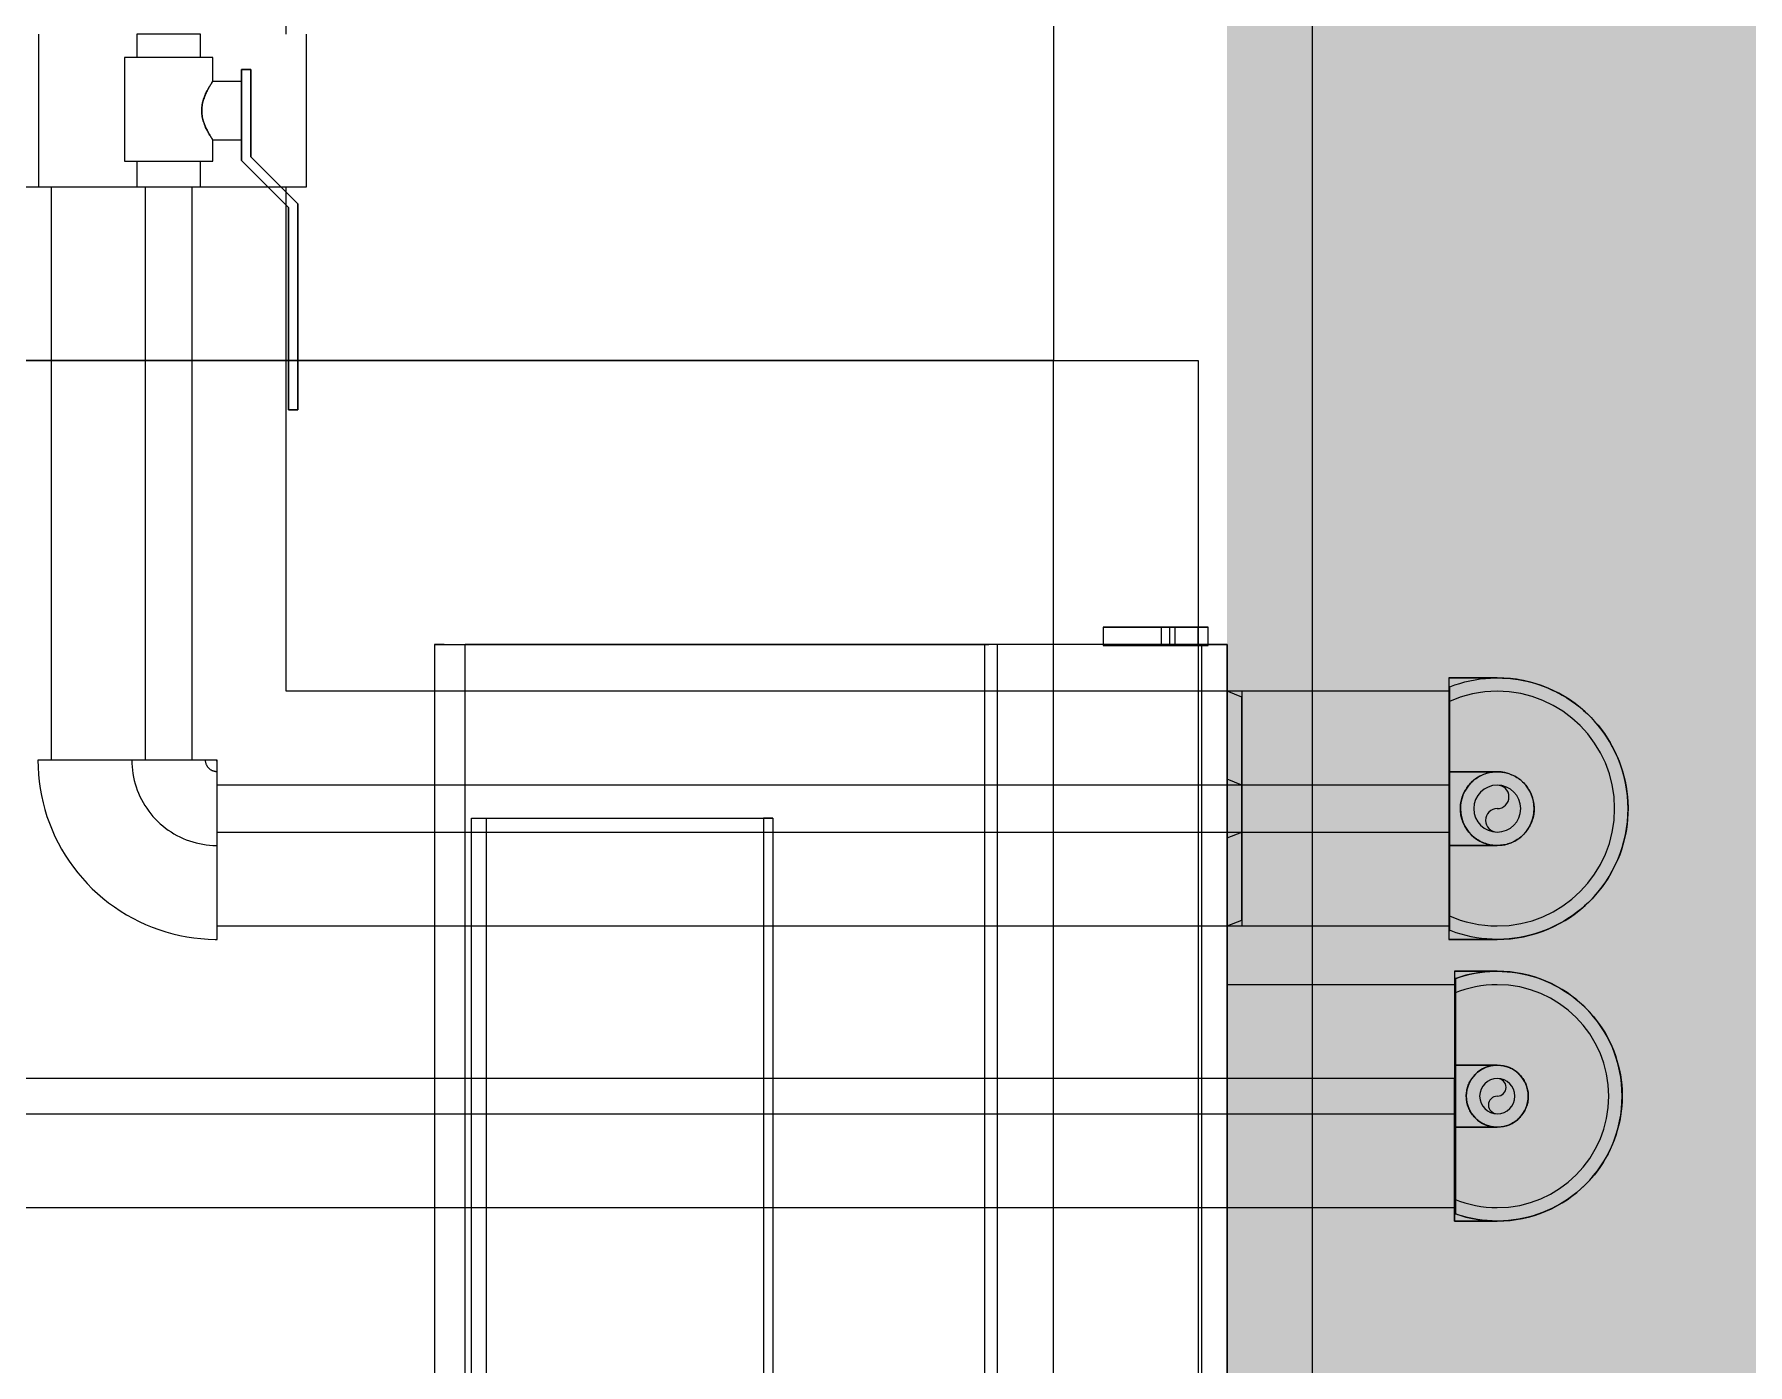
# Model space of a CAD drawing. Header units: metres. Extents: x 29 to 86.9, y -23.2 to 39.7.
# Drawn here: x 80.6347 to 81.0981, y -15.9867 to -15.6268 of the extents above; entities that cross this region are included whole.
import ezdxf

# ---------------------------------------------------------------- set-up
doc = ezdxf.new("R2010")
doc.units = ezdxf.units.M
doc.header["$LTSCALE"] = 100
doc.layers.get('0').update_dxf_attribs({"color": 254})
for name, color, linetype, lineweight in [('Arqui', 8, 'Continuous', 0), ('M-EQPM', 14, 'Continuous', 18), ('P-PIPE', 7, 'Continuous', 18)]:
    doc.layers.add(name, color=color, linetype=linetype, lineweight=lineweight)

# ---------------------------------------------------------------- blocks, each defined once
blk = doc.blocks.new('A$C9582355f')
at = {"layer": 'Arqui', "ltscale": 0.03}
h = blk.add_hatch(color=256, dxfattribs=at)
h.dxf.hatch_style = 1
h.paths.add_polyline_path([(43.8038, 11.48999), (42.87149, 11.48996), (42.87149, 11.33996), (43.8038, 11.33998)])
h.paths.add_polyline_path([(44.8666, 14.18967), (44.86654, 10.75195), (45.01659, 10.75196), (45.01665, 14.18967)])
h.paths.add_polyline_path([(44.8038, 11.48999), (44.86655, 11.48998), (44.86655, 11.33997), (44.8038, 11.33998)])
h.paths.add_polyline_path([(41.37149, 11.48999), (36.81988, 11.48996), (36.81988, 11.33996), (41.37149, 11.33998)])
h.paths.add_polyline_path([(39.6706, 11.30429), (39.67061, 11.33997), (39.52057, 11.33997), (39.52055, 11.30429)])
h.paths.add_polyline_path([(39.67066, 8.9769), (39.52064, 8.9769), (39.52057, 10.30192), (39.67059, 10.30192)])
h.paths.add_polyline_path([(39.52054, 9.98926), (39.52054, 10.13928), (38.88686, 10.13983), (38.88686, 9.98981)])
h.paths.add_polyline_path([(37.4329, 9.98948), (37.4329, 10.13951), (38.08686, 10.13983), (38.08686, 9.98981)])
h.paths.add_polyline_path([(36.06903, 9.98974), (36.06903, 10.13977), (36.6329, 10.1401), (36.6329, 9.99007)])
h.paths.add_polyline_path([(36.3723, 8.9771), (36.22227, 8.9771), (36.22219, 9.98983), (36.37222, 9.98983)])
h.paths.add_polyline_path([(38.02148, 8.977), (37.87145, 8.977), (37.87138, 9.98966), (38.0214, 9.98966)])
h.paths.add_polyline_path([(32.428, 8.97689), (39.67066, 8.9769), (39.67066, 8.8269), (32.428, 8.82688)])
h.paths.add_polyline_path([(32.57757, 9.98947), (32.57757, 10.13949), (34.76907, 10.1401), (34.76907, 9.99007)])
h.paths.add_polyline_path([(32.42818, 8.97689), (32.42642, 11.49007), (32.57652, 11.4893), (32.57652, 11.33928), (32.57735, 11.33944), (32.57823, 8.97689)])
h.paths.add_polyline_path([(33.32942, 8.9771), (33.17939, 8.9771), (33.17938, 8.97689), (33.3294, 8.97689)])
h.paths.add_polyline_path([(32.42983, 14.1909), (32.42475, 12.39007), (32.5748, 12.39007), (32.57988, 14.1909)])
h.paths.add_polyline_path([(36.97064, 11.48997), (36.81988, 11.48997), (36.81993, 12.49242), (34.91732, 12.49172), (34.91912, 11.49007), (34.76907, 11.49007), (34.7669, 12.64085), (35.71912, 12.64086), (35.71911, 14.1897), (35.86911, 14.1897), (35.86912, 12.64086), (36.8199, 12.64086), (36.81988, 14.18971), (36.97063, 14.18971)])
h.paths.add_polyline_path([(37.76992, 11.49031), (37.91997, 11.49031), (37.92003, 11.48997)])
h.paths.add_polyline_path([(32.43023, 14.18971), (50.01869, 14.18967), (50.01869, 14.33972), (32.43023, 14.33976)])
h.paths.add_polyline_path([(53.71422, 14.18969), (51.81702, 14.18968), (51.81702, 14.33973), (53.71422, 14.33974)])
h.paths.add_polyline_path([(53.86423, 57.19019), (53.71422, 57.19019), (53.71421, 6.40697), (52.12469, 6.40704), (52.12465, 8.42061), (52.71507, 8.42071), (52.71507, 8.57076), (51.9746, 8.57066), (51.97466, 4.80693), (52.7775, 4.80704), (52.7775, 4.95709), (52.12471, 4.95699), (52.12469, 6.25699), (53.71421, 6.25692), (53.71421, 3.46531), (53.86422, 3.46531)])
h.paths.add_polyline_path([(33.22981, 5.42532), (33.25639, 5.27531), (32.57804, 5.27531), (32.57804, 3.05536), (32.428, 3.05536), (32.428, 5.42532)])
h.paths.add_polyline_path([(35.76659, 5.42532), (35.79484, 5.27531), (34.23182, 5.27531), (34.26007, 5.42532)])
h.paths.add_polyline_path([(37.98396, 5.42528), (38.01221, 5.27528), (36.76889, 5.27528), (36.79715, 5.42528)])
h.paths.add_polyline_path([(37.32144, 3.05536), (37.47148, 3.05536), (37.47148, 3.08074), (37.47148, 5.27528), (37.32148, 5.27528), (37.32144, 3.08074)])
h.paths.add_polyline_path([(39.02356, 5.42528), (38.99698, 5.27528), (39.62062, 5.27528), (39.62062, 3.05536), (39.77066, 3.05536), (39.77066, 5.42528)])
h.paths.add_polyline_path([(32.42843, 2.90532), (39.77066, 2.90532), (39.77066, 3.05536), (32.42843, 3.05536)])
h.paths.add_polyline_path([(13.80893, 57.19088), (13.80893, 57.34088), (8.98353, 57.3402), (8.98353, 57.19019)])
h.paths.add_polyline_path([(43.27878, 54.03553), (43.12878, 54.03553), (43.12879, 57.19019), (43.27879, 57.19019)])
h.paths.add_polyline_path([(42.4167, 54.18553), (42.2667, 54.18553), (42.2667, 55.79019), (42.41671, 55.79019)])
h.paths.add_polyline_path([(34.76906, 54.03554), (34.76906, 54.18554), (43.12878, 54.18553), (43.12878, 54.03553)])
h.paths.add_polyline_path([(42.2667, 56.84023), (42.2667, 56.99022)])
h.paths.add_polyline_path([(34.91907, 55.18218), (34.76907, 55.18218), (34.76907, 55.79019), (34.91907, 55.79019)], flags=0)
h.paths.add_polyline_path([(34.91907, 55.18218), (34.76907, 55.18218), (34.76907, 55.79019), (34.91907, 55.79019)], flags=17)
h.paths.add_polyline_path([(34.91907, 55.18218), (34.76907, 55.18218), (34.76907, 55.79019), (34.91907, 55.79019)], flags=17)
at = {"layer": 'Arqui'}
for points in [[(51.99782, 4.80641), (51.99775, 8.41935), (52.1478, 8.41935), (52.14787, 4.80641)], [(51.47771, 7.99923), (51.9277, 7.99923), (51.9277, 7.44897), (51.47771, 7.44897)], [(51.47771, 7.09925), (51.9277, 7.09925), (51.9277, 7.44897), (51.47771, 7.44897)]]:
    blk.add_lwpolyline(points, close=True, dxfattribs=at)
blk.add_lwpolyline([(51.92525, 6.75442), (50.60952, 6.75442), (50.60952, 6.74952), (50.5655, 6.74952), (50.5655, 7.44897), (51.96683, 7.44897), (51.96683, 6.74952), (51.92525, 6.74952), (51.92525, 6.82534), (50.60952, 6.82534), (50.60952, 6.74952)], dxfattribs=at)
blk = doc.blocks.new('USA_IDU_RAC_QMD3_231005_SALIDA ATRAS - 18_000BTU_ 208-230V_ AR18CSDABWKNCV-2213265-NIVEL 02')
at = {"layer": 'M-EQPM', "color": 1, "true_color": 0xff0000}
for p, q in [((76.46006, -13.62459), (75.40444, -13.62459)), ((75.40444, -13.62459), (75.40444, -13.68683)), ((75.40444, -13.62459), (76.46006, -13.62459)), ((75.40444, -13.63156), (75.40444, -13.62489)), ((75.40475, -13.62969), (75.39979, -13.62969)), ((75.40475, -13.63241), (75.39979, -13.63241)), ((75.40444, -13.63156), (76.46006, -13.63156)), ((75.39979, -13.63876), (75.40475, -13.63876)), ((75.40475, -13.64012), (75.39979, -13.64012)), ((75.39979, -13.64239), (75.40475, -13.64239)), ((75.39979, -13.65812), (75.40475, -13.65812)), ((75.40444, -13.68683), (75.40444, -13.68909)), ((75.40444, -13.68683), (76.46006, -13.68683)), ((75.40444, -13.69018), (76.46006, -13.69018)), ((75.45142, -13.74745), (75.45142, -13.75001)), ((75.45142, -13.74745), (76.41506, -13.74745)), ((75.45142, -13.75001), (76.41506, -13.75001)), ((75.45142, -13.82895), (75.45142, -13.82496)), ((75.45142, -13.82496), (76.41506, -13.82496)), ((75.40444, -13.83633), (75.40444, -13.83072)), ((76.46006, -13.83072), (75.40444, -13.83072)), ((76.41506, -13.82895), (75.45142, -13.82895)), ((75.40444, -13.83897), (76.46006, -13.83897)), ((75.40444, -13.83897), (76.46006, -13.83897))]:
    blk.add_line(p, q, dxfattribs=at)
for centre, major_axis, start_param, end_param in [((75.40444, -13.62685), (0, 0.00226), 0, 0.523599), ((75.39979, -13.63604), (0, 0.00635), 0, 3.141593), ((75.39979, -13.63604), (0, 0.00635), 3.141593, 6.283185), ((75.39979, -13.63558), (0, 0.00317), 0, 3.141593), ((75.39979, -13.63558), (0, 0.00318), 3.141593, 6.283185), ((75.40444, -13.64455), (0, 0.49795), 1.544707, 1.953968), ((75.40475, -13.63604), (0, 0.00635), 3.141593, 6.283185), ((75.40475, -13.63604), (0, 0.00635), 0, 3.141593), ((75.40475, -13.63558), (0, 0.00317), 3.141593, 6.283185), ((75.40475, -13.63558), (0, 0.00318), 0, 3.141593), ((75.39979, -13.64912), (0, 0.009), 0, 3.141593), ((75.39979, -13.64912), (0, 0.009), 3.141593, 6.283185), ((75.40475, -13.64912), (0, 0.009), 3.141593, 6.283185), ((75.40475, -13.64912), (0, 0.009), 0, 3.141593), ((75.40444, -13.69294), (0, 0.00545), 5.244483, 5.497787), ((75.40444, -13.67528), (0, 0.20951), 3.815648, 4.641231), ((75.45142, -13.68475), (0, 0.1887), 3.874838, 4.373706), ((75.45142, -13.68709), (0, 0.19169), 3.879276, 4.377979), ((75.40444, -13.83235), (0, 0.00661), 2.216568, 3.141593)]:
    blk.add_ellipse(centre, major_axis=major_axis, ratio=0.000003, start_param=start_param, end_param=end_param, dxfattribs=at)
blk = doc.blocks.new('Elbow - Welded - REFRIGERACION-2897404-NIVEL 02')
at = {"layer": 'P-PIPE', "color": 11, "true_color": 0xff8080}
for p, q in [((81.01879, -15.90562), (81.01879, -15.914)), ((81.01879, -15.914), (81.01879, -15.92239))]:
    blk.add_line(p, q, dxfattribs=at)
at = {"layer": 'P-PIPE', "color": 11, "true_color": 0xff8080, "flags": 128}
for points in [[(81.03035, -15.90562), (81.03034, -15.90562), (81.03032, -15.90562), (81.03027, -15.90562), (81.03021, -15.90562), (81.03012, -15.90562), (81.03002, -15.90562), (81.0299, -15.90562), (81.02977, -15.90562), (81.02961, -15.90562), (81.02944, -15.90562), (81.02925, -15.90562), (81.02905, -15.90562), (81.02883, -15.90562), (81.02859, -15.90562), (81.02833, -15.90562), (81.02807, -15.90562), (81.02778, -15.90562), (81.02748, -15.90562), (81.02717, -15.90562), (81.02685, -15.90562), (81.02651, -15.90562), (81.02616, -15.90562), (81.0258, -15.90562), (81.02542, -15.90562), (81.02504, -15.90562), (81.02465, -15.90562), (81.02424, -15.90562), (81.02383, -15.90562), (81.02341, -15.90562), (81.02298, -15.90562), (81.02255, -15.90562), (81.02211, -15.90562), (81.02166, -15.90562), (81.02121, -15.90562), (81.02076, -15.90562), (81.0203, -15.90562), (81.01984, -15.90562), (81.01938, -15.90562), (81.01892, -15.90562), (81.01879, -15.90562)], [(81.01879, -15.92239), (81.01926, -15.92239), (81.01972, -15.92239), (81.02018, -15.92239), (81.02064, -15.92239), (81.02109, -15.92239), (81.02154, -15.92239), (81.02199, -15.92239), (81.02243, -15.92239), (81.02287, -15.92239), (81.0233, -15.92239), (81.02372, -15.92239), (81.02413, -15.92239), (81.02454, -15.92239), (81.02493, -15.92239), (81.02532, -15.92239), (81.0257, -15.92239), (81.02606, -15.92239), (81.02642, -15.92239), (81.02676, -15.92239), (81.02709, -15.92239), (81.0274, -15.92239), (81.0277, -15.92239), (81.02799, -15.92239), (81.02826, -15.92239), (81.02852, -15.92239), (81.02876, -15.92239), (81.02899, -15.92239), (81.0292, -15.92239), (81.02939, -15.92239), (81.02957, -15.92239), (81.02973, -15.92239), (81.02987, -15.92239), (81.02999, -15.92239), (81.0301, -15.92239), (81.03019, -15.92239), (81.03026, -15.92239), (81.03031, -15.92239), (81.03034, -15.92239), (81.03035, -15.92239)]]:
    blk.add_lwpolyline(points, dxfattribs=at)
at = {"layer": 'P-PIPE', "color": 11, "true_color": 0xff8080}
for start, end in [(0, 180), (180, 0)]:
    blk.add_arc((81.03035, -15.914), 0.00838, start, end, dxfattribs=at)
blk = doc.blocks.new('Elbow - Welded - REFRIGERACION-V30-NIVEL 02')
at = {"layer": 'P-PIPE', "color": 11, "true_color": 0xff8080}
for p, q in [((58.68768, -19.48382), (58.6793, -19.48382)), ((58.69606, -19.48382), (58.68768, -19.48382))]:
    blk.add_line(p, q, dxfattribs=at)
at = {"layer": 'P-PIPE', "color": 11, "true_color": 0xff8080, "flags": 128}
for points in [[(58.6793, -19.49538), (58.6793, -19.49537), (58.6793, -19.49534), (58.6793, -19.4953), (58.6793, -19.49523), (58.6793, -19.49515), (58.6793, -19.49505), (58.6793, -19.49493), (58.6793, -19.49479), (58.6793, -19.49464), (58.6793, -19.49447), (58.6793, -19.49428), (58.6793, -19.49407), (58.6793, -19.49385), (58.6793, -19.49361), (58.6793, -19.49336), (58.6793, -19.49309), (58.6793, -19.49281), (58.6793, -19.49251), (58.6793, -19.4922), (58.6793, -19.49187), (58.6793, -19.49153), (58.6793, -19.49118), (58.6793, -19.49082), (58.6793, -19.49045), (58.6793, -19.49006), (58.6793, -19.48967), (58.6793, -19.48927), (58.6793, -19.48886), (58.6793, -19.48844), (58.6793, -19.48801), (58.6793, -19.48757), (58.6793, -19.48713), (58.6793, -19.48669), (58.6793, -19.48624), (58.6793, -19.48578), (58.6793, -19.48533), (58.6793, -19.48487), (58.6793, -19.48441), (58.6793, -19.48394), (58.6793, -19.48382)], [(58.6793, -19.49538), (58.6793, -19.49504), (58.67932, -19.49471), (58.67936, -19.49437), (58.6794, -19.49404), (58.67946, -19.49371), (58.67954, -19.49339), (58.67962, -19.49306), (58.67972, -19.49274), (58.67983, -19.49242), (58.67996, -19.49211), (58.68009, -19.49181), (58.68024, -19.49151), (58.6804, -19.49121), (58.68058, -19.49092), (58.68076, -19.49064), (58.68095, -19.49037), (58.68116, -19.49011), (58.68138, -19.48985), (58.6816, -19.4896), (58.68184, -19.48936), (58.68208, -19.48914), (58.68234, -19.48892), (58.6826, -19.48871), (58.68287, -19.48851), (58.68315, -19.48832), (58.68344, -19.48815), (58.68373, -19.48798), (58.68403, -19.48783), (58.68433, -19.48769), (58.68464, -19.48756), (58.68496, -19.48745), (58.68528, -19.48735), (58.6856, -19.48726), (58.68593, -19.48718), (58.68625, -19.48712), (58.68659, -19.48707), (58.68692, -19.48703), (58.68725, -19.48701), (58.68759, -19.48699), (58.68768, -19.48699)], [(58.68768, -19.48699), (58.68801, -19.487), (58.68835, -19.48702), (58.68868, -19.48705), (58.68902, -19.4871), (58.68935, -19.48716), (58.68967, -19.48723), (58.69, -19.48732), (58.69032, -19.48742), (58.69063, -19.48753), (58.69094, -19.48766), (58.69125, -19.48779), (58.69155, -19.48794), (58.69185, -19.4881), (58.69213, -19.48827), (58.69241, -19.48846), (58.69269, -19.48865), (58.69295, -19.48886), (58.69321, -19.48908), (58.69346, -19.4893), (58.69369, -19.48954), (58.69392, -19.48978), (58.69414, -19.49004), (58.69435, -19.4903), (58.69455, -19.49057), (58.69473, -19.49085), (58.69491, -19.49113), (58.69507, -19.49143), (58.69523, -19.49173), (58.69537, -19.49203), (58.69549, -19.49234), (58.69561, -19.49266), (58.69571, -19.49297), (58.6958, -19.4933), (58.69588, -19.49362), (58.69594, -19.49395), (58.69599, -19.49428), (58.69603, -19.49462), (58.69605, -19.49495), (58.69606, -19.49529), (58.69606, -19.49538)], [(58.69606, -19.48382), (58.69606, -19.48428), (58.69606, -19.48474), (58.69606, -19.4852), (58.69606, -19.48566), (58.69606, -19.48612), (58.69606, -19.48657), (58.69606, -19.48701), (58.69606, -19.48746), (58.69606, -19.48789), (58.69606, -19.48832), (58.69606, -19.48874), (58.69606, -19.48916), (58.69606, -19.48956), (58.69606, -19.48996), (58.69606, -19.49035), (58.69606, -19.49072), (58.69606, -19.49109), (58.69606, -19.49144), (58.69606, -19.49178), (58.69606, -19.49211), (58.69606, -19.49243), (58.69606, -19.49273), (58.69606, -19.49302), (58.69606, -19.49329), (58.69606, -19.49355), (58.69606, -19.49379), (58.69606, -19.49401), (58.69606, -19.49422), (58.69606, -19.49442), (58.69606, -19.49459), (58.69606, -19.49475), (58.69606, -19.49489), (58.69606, -19.49502), (58.69606, -19.49512), (58.69606, -19.49521), (58.69606, -19.49528), (58.69606, -19.49533), (58.69606, -19.49536), (58.69606, -19.49538)], [(58.68768, -19.50376), (58.68734, -19.50376), (58.68701, -19.50374), (58.68668, -19.5037), (58.68634, -19.50366), (58.68601, -19.5036), (58.68569, -19.50352), (58.68536, -19.50344), (58.68504, -19.50334), (58.68473, -19.50322), (58.68441, -19.5031), (58.68411, -19.50296), (58.68381, -19.50281), (58.68351, -19.50265), (58.68323, -19.50248), (58.68295, -19.5023), (58.68267, -19.5021), (58.68241, -19.5019), (58.68215, -19.50168), (58.6819, -19.50146), (58.68167, -19.50122), (58.68144, -19.50097), (58.68122, -19.50072), (58.68101, -19.50046), (58.68081, -19.50019), (58.68062, -19.49991), (58.68045, -19.49962), (58.68029, -19.49933), (58.68013, -19.49903), (58.67999, -19.49873), (58.67987, -19.49842), (58.67975, -19.4981), (58.67965, -19.49778), (58.67956, -19.49746), (58.67948, -19.49713), (58.67942, -19.4968), (58.67937, -19.49647), (58.67933, -19.49614), (58.67931, -19.4958), (58.6793, -19.49547), (58.6793, -19.49538)], [(58.69606, -19.49538), (58.69606, -19.49571), (58.69604, -19.49605), (58.696, -19.49638), (58.69596, -19.49671), (58.6959, -19.49704), (58.69582, -19.49737), (58.69574, -19.4977), (58.69564, -19.49802), (58.69553, -19.49833), (58.6954, -19.49864), (58.69527, -19.49895), (58.69512, -19.49925), (58.69496, -19.49954), (58.69478, -19.49983), (58.6946, -19.50011), (58.6944, -19.50039), (58.6942, -19.50065), (58.69398, -19.50091), (58.69376, -19.50115), (58.69352, -19.50139), (58.69328, -19.50162), (58.69302, -19.50184), (58.69276, -19.50205), (58.69249, -19.50225), (58.69221, -19.50243), (58.69192, -19.50261), (58.69163, -19.50277), (58.69133, -19.50292), (58.69103, -19.50306), (58.69072, -19.50319), (58.6904, -19.50331), (58.69008, -19.50341), (58.68976, -19.5035), (58.68943, -19.50358), (58.6891, -19.50364), (58.68877, -19.50369), (58.68844, -19.50373), (58.68811, -19.50375), (58.68777, -19.50376), (58.68768, -19.50376)]]:
    blk.add_lwpolyline(points, dxfattribs=at)
at = {"layer": 'P-PIPE', "color": 11, "true_color": 0xff8080}
for start, end in [(90, 270), (270, 90)]:
    blk.add_arc((58.68768, -19.49538), 0.00838, start, end, dxfattribs=at)
blk = doc.blocks.new('Elbow - Welded - REFRIGERACION-V32-NIVEL 02')
at = {"layer": 'P-PIPE', "color": 1, "true_color": 0xff0000}
for p, q in [((81.01721, -15.82624), (81.01721, -15.83621)), ((81.01721, -15.83621), (81.01721, -15.84619))]:
    blk.add_line(p, q, dxfattribs=at)
at = {"layer": 'P-PIPE', "color": 1, "true_color": 0xff0000, "flags": 128}
for points in [[(81.01721, -15.82624), (81.01773, -15.82624), (81.01826, -15.82624), (81.01878, -15.82624), (81.0193, -15.82624), (81.01982, -15.82624), (81.02033, -15.82624), (81.02084, -15.82624), (81.02134, -15.82624), (81.02184, -15.82624), (81.02233, -15.82624), (81.02281, -15.82624), (81.02328, -15.82624), (81.02374, -15.82624), (81.02419, -15.82624), (81.02463, -15.82624), (81.02506, -15.82624), (81.02547, -15.82624), (81.02588, -15.82624), (81.02626, -15.82624), (81.02664, -15.82624), (81.027, -15.82624), (81.02734, -15.82624), (81.02767, -15.82624), (81.02798, -15.82624), (81.02827, -15.82624), (81.02854, -15.82624), (81.0288, -15.82624), (81.02904, -15.82624), (81.02926, -15.82624), (81.02946, -15.82624), (81.02964, -15.82624), (81.0298, -15.82624), (81.02994, -15.82624), (81.03006, -15.82624), (81.03016, -15.82624), (81.03024, -15.82624), (81.0303, -15.82624), (81.03034, -15.82624), (81.03035, -15.82624)], [(81.02038, -15.83621), (81.02039, -15.83582), (81.02041, -15.83542), (81.02045, -15.83502), (81.02051, -15.83463), (81.02058, -15.83423), (81.02067, -15.83384), (81.02077, -15.83346), (81.02089, -15.83308), (81.02102, -15.8327), (81.02117, -15.83233), (81.02133, -15.83197), (81.02151, -15.83161), (81.0217, -15.83126), (81.02191, -15.83092), (81.02212, -15.83058), (81.02236, -15.83026), (81.0226, -15.82994), (81.02286, -15.82964), (81.02313, -15.82934), (81.02341, -15.82906), (81.0237, -15.82879), (81.024, -15.82853), (81.02431, -15.82828), (81.02463, -15.82805), (81.02497, -15.82782), (81.02531, -15.82761), (81.02565, -15.82742), (81.02601, -15.82724), (81.02637, -15.82707), (81.02674, -15.82692), (81.02712, -15.82678), (81.02749, -15.82666), (81.02788, -15.82655), (81.02827, -15.82646), (81.02866, -15.82639), (81.02905, -15.82633), (81.02945, -15.82628), (81.02985, -15.82626), (81.03025, -15.82624), (81.03035, -15.82624)], [(81.03035, -15.82624), (81.03075, -15.82625), (81.03115, -15.82627), (81.03155, -15.82631), (81.03194, -15.82637), (81.03233, -15.82644), (81.03272, -15.82653), (81.03311, -15.82663), (81.03349, -15.82675), (81.03387, -15.82688), (81.03424, -15.82703), (81.0346, -15.82719), (81.03496, -15.82737), (81.03531, -15.82756), (81.03565, -15.82777), (81.03598, -15.82798), (81.03631, -15.82822), (81.03662, -15.82846), (81.03693, -15.82872), (81.03722, -15.82899), (81.03751, -15.82927), (81.03778, -15.82956), (81.03804, -15.82986), (81.03829, -15.83017), (81.03852, -15.83049), (81.03874, -15.83083), (81.03895, -15.83117), (81.03915, -15.83151), (81.03933, -15.83187), (81.0395, -15.83223), (81.03965, -15.8326), (81.03978, -15.83297), (81.03991, -15.83335), (81.04001, -15.83374), (81.0401, -15.83413), (81.04018, -15.83452), (81.04024, -15.83491), (81.04028, -15.83531), (81.04031, -15.83571), (81.04032, -15.83611), (81.04033, -15.83621)], [(81.03035, -15.84619), (81.02996, -15.84618), (81.02956, -15.84615), (81.02916, -15.84611), (81.02877, -15.84606), (81.02837, -15.84599), (81.02798, -15.8459), (81.0276, -15.8458), (81.02722, -15.84568), (81.02684, -15.84555), (81.02647, -15.8454), (81.02611, -15.84524), (81.02575, -15.84506), (81.0254, -15.84487), (81.02506, -15.84466), (81.02472, -15.84444), (81.0244, -15.84421), (81.02408, -15.84397), (81.02378, -15.84371), (81.02348, -15.84344), (81.0232, -15.84316), (81.02293, -15.84287), (81.02267, -15.84257), (81.02242, -15.84225), (81.02219, -15.84193), (81.02196, -15.8416), (81.02175, -15.84126), (81.02156, -15.84091), (81.02138, -15.84056), (81.02121, -15.8402), (81.02106, -15.83983), (81.02092, -15.83945), (81.0208, -15.83907), (81.02069, -15.83869), (81.0206, -15.8383), (81.02053, -15.83791), (81.02047, -15.83751), (81.02042, -15.83712), (81.0204, -15.83672), (81.02038, -15.83632), (81.02038, -15.83621)], [(81.04033, -15.83621), (81.04032, -15.83661), (81.04029, -15.83701), (81.04025, -15.83741), (81.0402, -15.8378), (81.04013, -15.83819), (81.04004, -15.83858), (81.03994, -15.83897), (81.03982, -15.83935), (81.03969, -15.83973), (81.03954, -15.8401), (81.03938, -15.84046), (81.0392, -15.84082), (81.03901, -15.84117), (81.0388, -15.84151), (81.03858, -15.84184), (81.03835, -15.84217), (81.03811, -15.84248), (81.03785, -15.84279), (81.03758, -15.84308), (81.0373, -15.84337), (81.03701, -15.84364), (81.03671, -15.8439), (81.03639, -15.84415), (81.03607, -15.84438), (81.03574, -15.8446), (81.0354, -15.84481), (81.03505, -15.84501), (81.0347, -15.84519), (81.03434, -15.84536), (81.03397, -15.84551), (81.03359, -15.84564), (81.03321, -15.84577), (81.03283, -15.84587), (81.03244, -15.84596), (81.03205, -15.84604), (81.03165, -15.8461), (81.03126, -15.84614), (81.03086, -15.84617), (81.03046, -15.84618), (81.03035, -15.84619)], [(81.03035, -15.84619), (81.03034, -15.84619), (81.03031, -15.84619), (81.03026, -15.84619), (81.03019, -15.84619), (81.03009, -15.84619), (81.02998, -15.84619), (81.02984, -15.84619), (81.02969, -15.84619), (81.02951, -15.84619), (81.02932, -15.84619), (81.0291, -15.84619), (81.02887, -15.84619), (81.02862, -15.84619), (81.02835, -15.84619), (81.02806, -15.84619), (81.02775, -15.84619), (81.02743, -15.84619), (81.02709, -15.84619), (81.02674, -15.84619), (81.02637, -15.84619), (81.02598, -15.84619), (81.02558, -15.84619), (81.02517, -15.84619), (81.02475, -15.84619), (81.02431, -15.84619), (81.02386, -15.84619), (81.0234, -15.84619), (81.02294, -15.84619), (81.02246, -15.84619), (81.02197, -15.84619), (81.02148, -15.84619), (81.02098, -15.84619), (81.02047, -15.84619), (81.01996, -15.84619), (81.01944, -15.84619), (81.01892, -15.84619), (81.0184, -15.84619), (81.01788, -15.84619), (81.01735, -15.84619), (81.01721, -15.84619)]]:
    blk.add_lwpolyline(points, dxfattribs=at)
at = {"layer": 'P-PIPE', "color": 1, "true_color": 0xff0000}
for start, end in [(0.0009, 180.0009), (180.0009, 0.0009)]:
    blk.add_arc((81.03035, -15.83621), 0.00997, start, end, dxfattribs=at)
blk = doc.blocks.new('Elbow - Welded - REFRIGERACION-2895733-NIVEL 02')
at = {"layer": 'P-PIPE', "color": 1, "true_color": 0xff0000}
for p, q in [((81.01721, -15.82624), (81.01721, -15.83621)), ((81.01721, -15.83621), (81.01721, -15.84619))]:
    blk.add_line(p, q, dxfattribs=at)
at = {"layer": 'P-PIPE', "color": 1, "true_color": 0xff0000, "flags": 128}
for points in [[(81.03035, -15.82624), (81.03034, -15.82624), (81.03031, -15.82624), (81.03026, -15.82624), (81.03019, -15.82624), (81.03009, -15.82624), (81.02998, -15.82624), (81.02984, -15.82624), (81.02969, -15.82624), (81.02951, -15.82624), (81.02932, -15.82624), (81.0291, -15.82624), (81.02887, -15.82624), (81.02862, -15.82624), (81.02835, -15.82624), (81.02806, -15.82624), (81.02775, -15.82624), (81.02743, -15.82624), (81.02709, -15.82624), (81.02674, -15.82624), (81.02637, -15.82624), (81.02598, -15.82624), (81.02558, -15.82624), (81.02517, -15.82624), (81.02475, -15.82624), (81.02431, -15.82624), (81.02386, -15.82624), (81.0234, -15.82624), (81.02294, -15.82624), (81.02246, -15.82624), (81.02197, -15.82624), (81.02148, -15.82624), (81.02098, -15.82624), (81.02047, -15.82624), (81.01996, -15.82624), (81.01944, -15.82624), (81.01892, -15.82624), (81.0184, -15.82624), (81.01787, -15.82624), (81.01735, -15.82624), (81.01721, -15.82624)], [(81.01721, -15.84619), (81.01773, -15.84619), (81.01826, -15.84619), (81.01878, -15.84619), (81.0193, -15.84619), (81.01982, -15.84619), (81.02033, -15.84619), (81.02084, -15.84619), (81.02134, -15.84619), (81.02184, -15.84619), (81.02233, -15.84619), (81.02281, -15.84619), (81.02328, -15.84619), (81.02374, -15.84619), (81.02419, -15.84619), (81.02463, -15.84619), (81.02506, -15.84619), (81.02547, -15.84619), (81.02588, -15.84619), (81.02626, -15.84619), (81.02664, -15.84619), (81.027, -15.84619), (81.02734, -15.84619), (81.02767, -15.84619), (81.02798, -15.84619), (81.02827, -15.84619), (81.02854, -15.84619), (81.0288, -15.84619), (81.02904, -15.84619), (81.02926, -15.84619), (81.02946, -15.84619), (81.02964, -15.84619), (81.0298, -15.84619), (81.02994, -15.84619), (81.03006, -15.84619), (81.03016, -15.84619), (81.03024, -15.84619), (81.0303, -15.84619), (81.03034, -15.84619), (81.03035, -15.84619)]]:
    blk.add_lwpolyline(points, dxfattribs=at)
at = {"layer": 'P-PIPE', "color": 1, "true_color": 0xff0000}
for start, end in [(0, 180), (180, 0)]:
    blk.add_arc((81.03035, -15.83621), 0.00997, start, end, dxfattribs=at)
blk = doc.blocks.new('Ball_Valve-Brass-Standard_Port-WATTS-WBVS3-0_38_Thru_3_00_Inch-Soldered - 3_8_-V35-NIVEL 02')
at = {"layer": 'P-PIPE', "color": 1, "true_color": 0xff0000}
for p, q in [((80.66239, -15.62672), (80.66239, -15.63301)), ((80.671, -15.62672), (80.66239, -15.62672)), ((80.67961, -15.62672), (80.671, -15.62672)), ((80.67961, -15.63301), (80.67961, -15.62672)), ((80.65909, -15.63301), (80.65909, -15.66108)), ((80.671, -15.63301), (80.65909, -15.63301)), ((80.671, -15.63301), (80.66239, -15.63301)), ((80.67961, -15.63301), (80.671, -15.63301)), ((80.68291, -15.63301), (80.671, -15.63301)), ((80.68291, -15.63949), (80.68291, -15.63301)), ((80.69074, -15.66089), (80.69074, -15.63629)), ((80.69074, -15.63629), (80.69323, -15.63629)), ((80.69323, -15.63629), (80.69074, -15.63629)), ((80.69074, -15.63629), (80.69074, -15.66089)), ((80.69323, -15.63629), (80.69323, -15.65986)), ((80.69323, -15.65986), (80.69323, -15.63629)), ((80.69074, -15.63949), (80.68291, -15.63949)), ((80.69074, -15.65524), (80.69074, -15.63949)), ((80.69074, -15.65524), (80.69074, -15.63949)), ((80.68291, -15.65524), (80.69074, -15.65524)), ((80.68291, -15.66108), (80.68291, -15.65524)), ((80.65909, -15.66108), (80.671, -15.66108)), ((80.66239, -15.66108), (80.66239, -15.66802)), ((80.66239, -15.66108), (80.671, -15.66108)), ((80.671, -15.66108), (80.67961, -15.66108)), ((80.671, -15.66108), (80.68291, -15.66108)), ((80.67961, -15.66802), (80.67961, -15.66108)), ((80.70344, -15.67359), (80.69074, -15.66089)), ((80.69074, -15.66089), (80.70344, -15.67359)), ((80.69323, -15.65986), (80.70593, -15.67256)), ((80.70593, -15.67256), (80.69323, -15.65986)), ((80.66239, -15.66802), (80.671, -15.66802)), ((80.671, -15.66802), (80.67961, -15.66802)), ((80.70593, -15.67256), (80.70593, -15.72834)), ((80.70593, -15.72834), (80.70593, -15.67256)), ((80.70344, -15.72834), (80.70344, -15.67359)), ((80.70344, -15.67359), (80.70344, -15.72834)), ((80.70593, -15.72834), (80.70344, -15.72834)), ((80.70344, -15.72834), (80.70593, -15.72834))]:
    blk.add_line(p, q, dxfattribs=at)
for points in [[(80.68291, -15.65524), (80.6829, -15.65524), (80.68285, -15.65517), (80.68272, -15.65496), (80.6826, -15.65475), (80.68243, -15.65448), (80.68222, -15.65416), (80.68204, -15.65385), (80.68188, -15.65358), (80.68177, -15.65337), (80.68165, -15.65315), (80.68149, -15.65284), (80.68127, -15.65243), (80.68105, -15.65199), (80.68091, -15.65167), (80.68084, -15.65148), (80.68078, -15.65134), (80.68073, -15.65119), (80.68066, -15.65099), (80.68053, -15.65064), (80.68035, -15.65011), (80.6802, -15.64956), (80.6801, -15.64912), (80.68005, -15.64877), (80.68001, -15.64843), (80.67997, -15.64796), (80.67995, -15.64736), (80.67997, -15.64677), (80.68001, -15.6463), (80.68005, -15.64595), (80.6801, -15.64561), (80.6802, -15.64517), (80.68035, -15.64462), (80.68053, -15.64409), (80.68066, -15.64374), (80.68073, -15.64354), (80.68078, -15.64339), (80.68084, -15.64325), (80.68091, -15.64306), (80.68105, -15.64274), (80.68127, -15.6423), (80.68149, -15.64189), (80.68165, -15.64158), (80.68177, -15.64136), (80.68188, -15.64115), (80.68204, -15.64088), (80.68222, -15.64057), (80.68243, -15.64025), (80.6826, -15.63998), (80.68272, -15.63977), (80.68285, -15.63956), (80.6829, -15.63949), (80.68291, -15.63949)], [(80.68291, -15.63949), (80.6829, -15.63949), (80.68285, -15.63956), (80.68272, -15.63977), (80.6826, -15.63998), (80.68243, -15.64025), (80.68222, -15.64057), (80.68204, -15.64088), (80.68188, -15.64115), (80.68177, -15.64136), (80.68165, -15.64158), (80.68149, -15.64189), (80.68127, -15.6423), (80.68105, -15.64274), (80.68091, -15.64306), (80.68084, -15.64325), (80.68078, -15.64339), (80.68073, -15.64354), (80.68066, -15.64374), (80.68053, -15.64409), (80.68035, -15.64462), (80.6802, -15.64517), (80.6801, -15.64561), (80.68005, -15.64595), (80.68001, -15.6463), (80.67997, -15.64677), (80.67995, -15.64736), (80.67997, -15.64796), (80.68001, -15.64843), (80.68005, -15.64877), (80.6801, -15.64912), (80.6802, -15.64956), (80.68035, -15.65011), (80.68053, -15.65064), (80.68066, -15.65099), (80.68073, -15.65119), (80.68078, -15.65134), (80.68084, -15.65148), (80.68091, -15.65167), (80.68105, -15.65199), (80.68127, -15.65243), (80.68149, -15.65284), (80.68165, -15.65315), (80.68177, -15.65337), (80.68188, -15.65358), (80.68204, -15.65385), (80.68222, -15.65416), (80.68243, -15.65448), (80.6826, -15.65475), (80.68272, -15.65496), (80.68285, -15.65517), (80.6829, -15.65524), (80.68291, -15.65524)]]:
    blk.add_open_spline(points, degree=3, knots=[0, 0, 0, 0, 0.055556, 0.083333, 0.111111, 0.138889, 0.166667, 0.194444, 0.208333, 0.222222, 0.236111, 0.25, 0.277778, 0.305556, 0.319444, 0.326389, 0.333333, 0.340278, 0.347222, 0.361111, 0.388889, 0.416667, 0.430556, 0.444444, 0.458333, 0.472222, 0.5, 0.527778, 0.541667, 0.555556, 0.569444, 0.583333, 0.611111, 0.638889, 0.652778, 0.659722, 0.666667, 0.673611, 0.680556, 0.694444, 0.722222, 0.75, 0.763889, 0.777778, 0.791667, 0.805556, 0.833333, 0.861111, 0.888889, 0.916667, 0.944444, 1, 1, 1, 1], dxfattribs=at)
blk = doc.blocks.new('Elbow - Welded - REFRIGERACION-V38-NIVEL 02')
at = {"layer": 'P-PIPE', "color": 1, "true_color": 0xff0000}
for p, q in [((80.68097, -15.82307), (80.66103, -15.82307)), ((80.68097, -15.82307), (80.66103, -15.82307)), ((80.68415, -15.84619), (80.68415, -15.82624)), ((80.68415, -15.84619), (80.68415, -15.82624))]:
    blk.add_line(p, q, dxfattribs=at)
at = {"layer": 'P-PIPE', "color": 1, "true_color": 0xff0000, "flags": 128}
for points in [[(80.66103, -15.82307), (80.66105, -15.82399), (80.6611, -15.82491), (80.6612, -15.82583), (80.66132, -15.82675), (80.66149, -15.82766), (80.66169, -15.82856), (80.66193, -15.82946), (80.6622, -15.83034), (80.66251, -15.83121), (80.66285, -15.83207), (80.66323, -15.83291), (80.66364, -15.83374), (80.66408, -15.83455), (80.66456, -15.83535), (80.66507, -15.83612), (80.6656, -15.83687), (80.66617, -15.8376), (80.66677, -15.83831), (80.66739, -15.83899), (80.66804, -15.83965), (80.66872, -15.84028), (80.66942, -15.84089), (80.67014, -15.84146), (80.67089, -15.84201), (80.67166, -15.84252), (80.67244, -15.843), (80.67325, -15.84346), (80.67407, -15.84388), (80.67491, -15.84426), (80.67577, -15.84461), (80.67664, -15.84493), (80.67752, -15.84521), (80.67841, -15.84546), (80.67931, -15.84567), (80.68022, -15.84585), (80.68113, -15.84599), (80.68205, -15.84609), (80.68297, -15.84616), (80.6839, -15.84618), (80.68415, -15.84619)], [(80.68415, -15.82624), (80.68402, -15.82624), (80.68389, -15.82623), (80.68377, -15.82622), (80.68364, -15.8262), (80.68352, -15.82618), (80.68339, -15.82615), (80.68327, -15.82612), (80.68315, -15.82608), (80.68303, -15.82604), (80.68291, -15.82599), (80.68279, -15.82594), (80.68268, -15.82588), (80.68257, -15.82582), (80.68246, -15.82576), (80.68235, -15.82569), (80.68225, -15.82561), (80.68215, -15.82554), (80.68205, -15.82545), (80.68196, -15.82537), (80.68187, -15.82528), (80.68178, -15.82519), (80.6817, -15.82509), (80.68162, -15.82499), (80.68155, -15.82489), (80.68148, -15.82478), (80.68141, -15.82467), (80.68135, -15.82456), (80.68129, -15.82445), (80.68124, -15.82434), (80.68119, -15.82422), (80.68114, -15.8241), (80.68111, -15.82398), (80.68107, -15.82386), (80.68104, -15.82373), (80.68102, -15.82361), (80.681, -15.82348), (80.68098, -15.82336), (80.68098, -15.82323), (80.68097, -15.8231), (80.68097, -15.82307)]]:
    blk.add_lwpolyline(points, dxfattribs=at)

msp = doc.modelspace()

# ---------------------------------------------------------------- linework, layer by layer
at = {"layer": 'P-PIPE', "color": 1, "true_color": 0xff0000}
for p, q in [((80.70275, -15.62676), (80.70275, -14.58301)), ((80.70831, -15.66806), (80.70831, -15.62676)), ((80.63585, -15.66806), (80.70831, -15.66806)), ((80.63925, -15.66806), (80.63925, -15.82311)), ((80.66465, -15.66806), (80.66465, -15.82311)), ((80.67735, -15.82311), (80.67735, -15.66806)), ((80.70275, -15.80451), (80.70275, -15.66806)), ((81.01721, -15.80089), (81.01721, -15.87163)), ((81.01721, -15.80089), (81.01721, -15.87163)), ((81.01721, -15.80451), (80.70275, -15.80451)), ((80.96125, -15.8061), (80.95729, -15.80451)), ((80.95729, -15.80451), (80.95729, -15.86801)), ((81.01721, -15.80451), (80.96125, -15.80451)), ((80.96125, -15.80451), (80.96125, -15.86801)), ((80.96125, -15.86642), (80.96125, -15.8061)), ((81.01754, -15.80329), (81.01721, -15.80329)), ((81.01721, -15.80329), (81.01721, -15.86923)), ((81.01754, -15.80329), (81.01721, -15.80329)), ((81.01754, -15.86923), (81.01754, -15.80329)), ((81.01754, -15.86923), (81.01754, -15.80329)), ((80.68415, -15.82311), (80.63563, -15.82311)), ((80.68415, -15.87163), (80.68415, -15.82311)), ((81.01721, -15.82991), (80.68415, -15.82991)), ((80.96125, -15.82991), (80.95729, -15.82832)), ((81.01721, -15.82991), (80.96125, -15.82991)), ((80.68415, -15.84261), (81.01721, -15.84261)), ((80.95729, -15.8442), (80.96125, -15.84261)), ((80.96125, -15.84261), (81.01721, -15.84261)), ((80.68415, -15.86801), (81.01721, -15.86801)), ((80.95729, -15.86801), (80.96125, -15.86642)), ((80.96125, -15.86801), (81.01721, -15.86801)), ((81.01721, -15.86923), (81.01754, -15.86923)), ((81.01721, -15.86923), (81.01754, -15.86923))]:
    msp.add_line(p, q, dxfattribs=at)
at = {"layer": 'P-PIPE', "color": 11, "true_color": 0xff8080}
for p, q in [((80.63585, -15.66806), (80.63585, -15.62676)), ((80.56123, -15.66806), (80.63585, -15.66806)), ((81.01879, -15.88026), (81.01879, -15.94783)), ((81.01879, -15.88026), (81.01879, -15.91881)), ((81.01879, -15.88389), (80.95729, -15.88389)), ((80.95729, -15.88389), (80.95729, -15.94421)), ((81.01911, -15.88219), (81.01879, -15.88219)), ((81.01911, -15.94591), (81.01911, -15.88219)), ((81.01879, -15.90929), (80.6101, -15.90929)), ((81.01879, -15.94783), (81.01879, -15.90929)), ((80.6101, -15.91881), (81.01879, -15.91881)), ((80.6101, -15.94421), (81.01879, -15.94421)), ((81.01879, -15.94591), (81.01911, -15.94591))]:
    msp.add_line(p, q, dxfattribs=at)
at = {"layer": 'P-PIPE', "color": 1, "true_color": 0xff0000, "flags": 128}
for points in [[(81.01721, -15.80089), (81.01773, -15.80089), (81.01826, -15.80089), (81.01878, -15.80089), (81.0193, -15.80089), (81.01982, -15.80089), (81.02033, -15.80089), (81.02084, -15.80089), (81.02134, -15.80089), (81.02184, -15.80089), (81.02233, -15.80089), (81.02281, -15.80089), (81.02328, -15.80089), (81.02374, -15.80089), (81.02419, -15.80089), (81.02463, -15.80089), (81.02506, -15.80089), (81.02547, -15.80089), (81.02588, -15.80089), (81.02626, -15.80089), (81.02664, -15.80089), (81.027, -15.80089), (81.02734, -15.80089), (81.02767, -15.80089), (81.02798, -15.80089), (81.02827, -15.80089), (81.02854, -15.80089), (81.0288, -15.80089), (81.02904, -15.80089), (81.02926, -15.80089), (81.02946, -15.80089), (81.02964, -15.80089), (81.0298, -15.80089), (81.02994, -15.80089), (81.03006, -15.80089), (81.03016, -15.80089), (81.03024, -15.80089), (81.0303, -15.80089), (81.03034, -15.80089), (81.03035, -15.80089)], [(81.03035, -15.80089), (81.03034, -15.80089), (81.03031, -15.80089), (81.03026, -15.80089), (81.03019, -15.80089), (81.03009, -15.80089), (81.02998, -15.80089), (81.02984, -15.80089), (81.02969, -15.80089), (81.02951, -15.80089), (81.02932, -15.80089), (81.0291, -15.80089), (81.02887, -15.80089), (81.02862, -15.80089), (81.02835, -15.80089), (81.02806, -15.80089), (81.02775, -15.80089), (81.02743, -15.80089), (81.02709, -15.80089), (81.02674, -15.80089), (81.02637, -15.80089), (81.02598, -15.80089), (81.02558, -15.80089), (81.02517, -15.80089), (81.02475, -15.80089), (81.02431, -15.80089), (81.02386, -15.80089), (81.0234, -15.80089), (81.02294, -15.80089), (81.02246, -15.80089), (81.02197, -15.80089), (81.02148, -15.80089), (81.02098, -15.80089), (81.02047, -15.80089), (81.01996, -15.80089), (81.01944, -15.80089), (81.01892, -15.80089), (81.0184, -15.80089), (81.01787, -15.80089), (81.01735, -15.80089), (81.01721, -15.80089)], [(81.01754, -15.80329), (81.01886, -15.80281), (81.02021, -15.80237), (81.02157, -15.80199), (81.02295, -15.80167), (81.02434, -15.8014), (81.02574, -15.80119), (81.02715, -15.80103), (81.02856, -15.80093), (81.02997, -15.80089), (81.03035, -15.80089)], [(81.03035, -15.80089), (81.03177, -15.80092), (81.03318, -15.801), (81.03459, -15.80114), (81.03599, -15.80134), (81.03738, -15.80159), (81.03876, -15.8019), (81.04013, -15.80227), (81.04148, -15.80268), (81.04281, -15.80316), (81.04413, -15.80368), (81.04542, -15.80426), (81.04669, -15.80488), (81.04793, -15.80556), (81.04914, -15.80629), (81.05033, -15.80707), (81.05148, -15.80789), (81.05259, -15.80876), (81.05368, -15.80967), (81.05472, -15.81062), (81.05573, -15.81162), (81.05669, -15.81265), (81.05762, -15.81372), (81.0585, -15.81483), (81.05933, -15.81597), (81.06012, -15.81715), (81.06086, -15.81835), (81.06155, -15.81959), (81.06219, -15.82085), (81.06278, -15.82213), (81.06332, -15.82344), (81.06381, -15.82477), (81.06424, -15.82612), (81.06462, -15.82748), (81.06494, -15.82886), (81.06521, -15.83025), (81.06542, -15.83165), (81.06558, -15.83305), (81.06568, -15.83446), (81.06572, -15.83588), (81.06573, -15.83626)], [(80.63563, -15.82311), (80.63567, -15.82505), (80.63578, -15.82699), (80.63598, -15.82892), (80.63625, -15.83084), (80.6366, -15.83275), (80.63702, -15.83465), (80.63752, -15.83652), (80.63809, -15.83838), (80.63874, -15.8402), (80.63946, -15.84201), (80.64025, -15.84378), (80.64111, -15.84552), (80.64204, -15.84722), (80.64304, -15.84889), (80.6441, -15.85051), (80.64523, -15.85209), (80.64642, -15.85362), (80.64767, -15.8551), (80.64898, -15.85654), (80.65034, -15.85792), (80.65176, -15.85924), (80.65323, -15.86051), (80.65475, -15.86171), (80.65632, -15.86286), (80.65793, -15.86394), (80.65959, -15.86496), (80.66128, -15.8659), (80.66301, -15.86678), (80.66477, -15.86759), (80.66657, -15.86833), (80.66839, -15.869), (80.67024, -15.86959), (80.67211, -15.87011), (80.67399, -15.87056), (80.6759, -15.87092), (80.67782, -15.87122), (80.67975, -15.87143), (80.68168, -15.87157), (80.68362, -15.87163), (80.68415, -15.87163)], [(81.06573, -15.83626), (81.0657, -15.83767), (81.06561, -15.83909), (81.06547, -15.84049), (81.06527, -15.84189), (81.06502, -15.84329), (81.06471, -15.84467), (81.06435, -15.84603), (81.06393, -15.84739), (81.06346, -15.84872), (81.06293, -15.85003), (81.06236, -15.85133), (81.06173, -15.85259), (81.06105, -15.85383), (81.06032, -15.85505), (81.05955, -15.85623), (81.05873, -15.85738), (81.05786, -15.8585), (81.05695, -15.85958), (81.05599, -15.86063), (81.055, -15.86163), (81.05396, -15.8626), (81.05289, -15.86352), (81.05178, -15.8644), (81.05064, -15.86524), (81.04947, -15.86602), (81.04826, -15.86676), (81.04703, -15.86746), (81.04577, -15.8681), (81.04448, -15.86869), (81.04317, -15.86923), (81.04184, -15.86971), (81.0405, -15.87015), (81.03913, -15.87052), (81.03776, -15.87085), (81.03637, -15.87112), (81.03497, -15.87133), (81.03356, -15.87149), (81.03215, -15.87159), (81.03074, -15.87163), (81.03035, -15.87163)], [(81.03035, -15.87163), (81.03034, -15.87163), (81.03031, -15.87163), (81.03026, -15.87163), (81.03019, -15.87163), (81.03009, -15.87163), (81.02998, -15.87163), (81.02984, -15.87163), (81.02969, -15.87163), (81.02951, -15.87163), (81.02932, -15.87163), (81.0291, -15.87163), (81.02887, -15.87163), (81.02862, -15.87163), (81.02835, -15.87163), (81.02806, -15.87163), (81.02775, -15.87163), (81.02743, -15.87163), (81.02709, -15.87163), (81.02674, -15.87163), (81.02637, -15.87163), (81.02598, -15.87163), (81.02558, -15.87163), (81.02517, -15.87163), (81.02475, -15.87163), (81.02431, -15.87163), (81.02386, -15.87163), (81.0234, -15.87163), (81.02294, -15.87163), (81.02246, -15.87163), (81.02197, -15.87163), (81.02148, -15.87163), (81.02098, -15.87163), (81.02047, -15.87163), (81.01996, -15.87163), (81.01944, -15.87163), (81.01892, -15.87163), (81.0184, -15.87163), (81.01788, -15.87163), (81.01735, -15.87163), (81.01721, -15.87163)], [(81.01721, -15.87163), (81.01773, -15.87163), (81.01826, -15.87163), (81.01878, -15.87163), (81.0193, -15.87163), (81.01982, -15.87163), (81.02033, -15.87163), (81.02084, -15.87163), (81.02134, -15.87163), (81.02184, -15.87163), (81.02233, -15.87163), (81.02281, -15.87163), (81.02328, -15.87163), (81.02374, -15.87163), (81.02419, -15.87163), (81.02463, -15.87163), (81.02506, -15.87163), (81.02547, -15.87163), (81.02588, -15.87163), (81.02626, -15.87163), (81.02664, -15.87163), (81.027, -15.87163), (81.02734, -15.87163), (81.02767, -15.87163), (81.02798, -15.87163), (81.02827, -15.87163), (81.02854, -15.87163), (81.0288, -15.87163), (81.02904, -15.87163), (81.02926, -15.87163), (81.02946, -15.87163), (81.02964, -15.87163), (81.0298, -15.87163), (81.02994, -15.87163), (81.03006, -15.87163), (81.03016, -15.87163), (81.03024, -15.87163), (81.0303, -15.87163), (81.03034, -15.87163), (81.03035, -15.87163)], [(81.03035, -15.87163), (81.02894, -15.8716), (81.02753, -15.87152), (81.02612, -15.87138), (81.02472, -15.87118), (81.02333, -15.87093), (81.02195, -15.87062), (81.02058, -15.87025), (81.01923, -15.86984), (81.01789, -15.86936), (81.01754, -15.86923)]]:
    msp.add_lwpolyline(points, dxfattribs=at)
at = {"layer": 'P-PIPE', "color": 11, "true_color": 0xff8080, "flags": 128}
for points in [[(81.01879, -15.88026), (81.01926, -15.88026), (81.01972, -15.88026), (81.02018, -15.88026), (81.02064, -15.88026), (81.02109, -15.88026), (81.02154, -15.88026), (81.02199, -15.88026), (81.02243, -15.88026), (81.02287, -15.88026), (81.0233, -15.88026), (81.02372, -15.88026), (81.02413, -15.88026), (81.02454, -15.88026), (81.02493, -15.88026), (81.02532, -15.88026), (81.0257, -15.88026), (81.02606, -15.88026), (81.02642, -15.88026), (81.02676, -15.88026), (81.02709, -15.88026), (81.0274, -15.88026), (81.0277, -15.88026), (81.02799, -15.88026), (81.02826, -15.88026), (81.02852, -15.88026), (81.02876, -15.88026), (81.02899, -15.88026), (81.0292, -15.88026), (81.02939, -15.88026), (81.02957, -15.88026), (81.02973, -15.88026), (81.02987, -15.88026), (81.02999, -15.88026), (81.0301, -15.88026), (81.03019, -15.88026), (81.03026, -15.88026), (81.03031, -15.88026), (81.03034, -15.88026), (81.03035, -15.88026)], [(81.03035, -15.88026), (81.03034, -15.88026), (81.03032, -15.88026), (81.03027, -15.88026), (81.03021, -15.88026), (81.03012, -15.88026), (81.03002, -15.88026), (81.0299, -15.88026), (81.02977, -15.88026), (81.02961, -15.88026), (81.02944, -15.88026), (81.02925, -15.88026), (81.02905, -15.88026), (81.02883, -15.88026), (81.02859, -15.88026), (81.02833, -15.88026), (81.02807, -15.88026), (81.02778, -15.88026), (81.02748, -15.88026), (81.02717, -15.88026), (81.02685, -15.88026), (81.02651, -15.88026), (81.02616, -15.88026), (81.0258, -15.88026), (81.02542, -15.88026), (81.02504, -15.88026), (81.02465, -15.88026), (81.02424, -15.88026), (81.02383, -15.88026), (81.02341, -15.88026), (81.02298, -15.88026), (81.02255, -15.88026), (81.02211, -15.88026), (81.02166, -15.88026), (81.02121, -15.88026), (81.02076, -15.88026), (81.0203, -15.88026), (81.01984, -15.88026), (81.01938, -15.88026), (81.01892, -15.88026), (81.01879, -15.88026)], [(81.01911, -15.88219), (81.0204, -15.88176), (81.02169, -15.88139), (81.02301, -15.88107), (81.02433, -15.88081), (81.02567, -15.88059), (81.02701, -15.88043), (81.02836, -15.88032), (81.02971, -15.88027), (81.03035, -15.88026)], [(81.03035, -15.88026), (81.0317, -15.88029), (81.03305, -15.88037), (81.0344, -15.88051), (81.03574, -15.8807), (81.03707, -15.88094), (81.03838, -15.88123), (81.03969, -15.88158), (81.04098, -15.88198), (81.04226, -15.88243), (81.04351, -15.88293), (81.04474, -15.88348), (81.04595, -15.88408), (81.04714, -15.88473), (81.0483, -15.88542), (81.04943, -15.88616), (81.05053, -15.88695), (81.0516, -15.88778), (81.05263, -15.88865), (81.05363, -15.88956), (81.05459, -15.89051), (81.05551, -15.8915), (81.05639, -15.89252), (81.05723, -15.89358), (81.05803, -15.89467), (81.05878, -15.89579), (81.05949, -15.89695), (81.06015, -15.89812), (81.06076, -15.89933), (81.06133, -15.90056), (81.06184, -15.90181), (81.06231, -15.90308), (81.06272, -15.90436), (81.06308, -15.90566), (81.06339, -15.90698), (81.06365, -15.90831), (81.06385, -15.90964), (81.064, -15.91098), (81.06409, -15.91233), (81.06414, -15.91368), (81.06414, -15.91405)], [(81.06414, -15.91405), (81.06411, -15.9154), (81.06403, -15.91675), (81.06389, -15.91809), (81.06371, -15.91943), (81.06346, -15.92076), (81.06317, -15.92208), (81.06282, -15.92338), (81.06242, -15.92468), (81.06197, -15.92595), (81.06147, -15.9272), (81.06092, -15.92844), (81.06032, -15.92965), (81.05967, -15.93083), (81.05898, -15.93199), (81.05824, -15.93312), (81.05745, -15.93422), (81.05662, -15.93529), (81.05575, -15.93632), (81.05484, -15.93732), (81.05389, -15.93828), (81.0529, -15.93921), (81.05188, -15.94009), (81.05082, -15.94093), (81.04973, -15.94172), (81.04861, -15.94248), (81.04746, -15.94318), (81.04628, -15.94384), (81.04507, -15.94446), (81.04385, -15.94502), (81.0426, -15.94554), (81.04133, -15.946), (81.04004, -15.94641), (81.03874, -15.94678), (81.03742, -15.94708), (81.0361, -15.94734), (81.03476, -15.94754), (81.03342, -15.94769), (81.03207, -15.94779), (81.03072, -15.94783), (81.03035, -15.94783)], [(81.03035, -15.94783), (81.029, -15.9478), (81.02765, -15.94772), (81.02631, -15.94759), (81.02497, -15.9474), (81.02364, -15.94716), (81.02232, -15.94686), (81.02102, -15.94652), (81.01973, -15.94612), (81.01911, -15.94591)], [(81.03035, -15.94783), (81.03034, -15.94783), (81.03032, -15.94783), (81.03027, -15.94783), (81.03021, -15.94783), (81.03012, -15.94783), (81.03002, -15.94783), (81.0299, -15.94783), (81.02977, -15.94783), (81.02961, -15.94783), (81.02944, -15.94783), (81.02925, -15.94783), (81.02905, -15.94783), (81.02883, -15.94783), (81.02859, -15.94783), (81.02833, -15.94783), (81.02807, -15.94783), (81.02778, -15.94783), (81.02748, -15.94783), (81.02717, -15.94783), (81.02685, -15.94783), (81.02651, -15.94783), (81.02616, -15.94783), (81.0258, -15.94783), (81.02542, -15.94783), (81.02504, -15.94783), (81.02465, -15.94783), (81.02424, -15.94783), (81.02383, -15.94783), (81.02341, -15.94783), (81.02298, -15.94783), (81.02255, -15.94783), (81.02211, -15.94783), (81.02166, -15.94783), (81.02121, -15.94783), (81.02076, -15.94783), (81.0203, -15.94783), (81.01984, -15.94783), (81.01938, -15.94783), (81.01892, -15.94783), (81.01879, -15.94783)], [(81.01879, -15.94783), (81.01926, -15.94783), (81.01972, -15.94783), (81.02018, -15.94783), (81.02064, -15.94783), (81.02109, -15.94783), (81.02154, -15.94783), (81.02199, -15.94783), (81.02243, -15.94783), (81.02287, -15.94783), (81.0233, -15.94783), (81.02372, -15.94783), (81.02413, -15.94783), (81.02454, -15.94783), (81.02493, -15.94783), (81.02532, -15.94783), (81.0257, -15.94783), (81.02606, -15.94783), (81.02642, -15.94783), (81.02676, -15.94783), (81.02709, -15.94783), (81.0274, -15.94783), (81.0277, -15.94783), (81.02799, -15.94783), (81.02826, -15.94783), (81.02852, -15.94783), (81.02876, -15.94783), (81.02899, -15.94783), (81.0292, -15.94783), (81.02939, -15.94783), (81.02957, -15.94783), (81.02973, -15.94783), (81.02987, -15.94783), (81.02999, -15.94783), (81.0301, -15.94783), (81.03019, -15.94783), (81.03026, -15.94783), (81.03031, -15.94783), (81.03034, -15.94783), (81.03035, -15.94783)]]:
    msp.add_lwpolyline(points, dxfattribs=at)
at = {"layer": 'P-PIPE', "color": 1, "true_color": 0xff0000}
for centre, radius, start, end in [((81.03035, -15.83626), 0.03537, 0.0009, 90.0009), ((81.03035, -15.83626), 0.03537, 0, 90), ((81.03035, -15.83626), 0.03175, 90, 114.4603), ((81.03035, -15.83626), 0.03175, 0, 90), ((81.03035, -15.83626), 0.03175, 0, 90), ((80.68415, -15.82311), 0.000329, 180, 270), ((80.68415, -15.82311), 0.000329, 180, 270), ((81.03035, -15.83626), 0.00635, 0, 180), ((81.03035, -15.83308), 0.00317, 270, 90), ((81.03035, -15.83626), 0.00635, 180, 0), ((81.03035, -15.83943), 0.00318, 90, 270), ((81.03035, -15.83626), 0.03175, 270, 0), ((81.03035, -15.83626), 0.03175, 270, 0), ((81.03035, -15.83626), 0.03537, 270.0009, 0.0009), ((81.03035, -15.83626), 0.03537, 270, 0), ((81.03035, -15.83626), 0.03175, 245.5397, 270)]:
    msp.add_arc(centre, radius, start, end, dxfattribs=at)
at = {"layer": 'P-PIPE', "color": 11, "true_color": 0xff8080}
for centre, radius, start, end in [((81.03035, -15.91405), 0.03378, 90, 109.4346), ((81.03035, -15.91405), 0.03378, 90, 109.4346), ((81.03035, -15.91405), 0.03378, 0, 90), ((81.03035, -15.91405), 0.03378, 0, 90), ((81.03035, -15.91405), 0.03016, 90, 112.5335), ((81.03035, -15.91405), 0.03016, 90, 112.5335), ((81.03035, -15.91405), 0.03016, 0, 90), ((81.03035, -15.91405), 0.03016, 360, 90), ((81.03035, -15.91405), 0.00476, 0, 180), ((81.03035, -15.91167), 0.00238, 270, 90), ((81.03035, -15.91405), 0.00476, 180, 0), ((81.03035, -15.91643), 0.00238, 90, 270), ((81.03035, -15.91405), 0.03378, 270, 0), ((81.03035, -15.91405), 0.03016, 270, 0), ((81.03035, -15.91405), 0.03016, 270, 360), ((81.03035, -15.91405), 0.03378, 270, 0), ((81.03035, -15.91405), 0.03016, 247.4665, 270), ((81.03035, -15.91405), 0.03016, 247.4665, 270), ((81.03035, -15.91405), 0.03378, 250.5654, 270), ((81.03035, -15.91405), 0.03378, 250.5654, 270)]:
    msp.add_arc(centre, radius, start, end, dxfattribs=at)

# ---------------------------------------------------------------- block references
msp.add_blockref('A$C9582355f', (28.98266, -23.16397))
at = {"layer": 'M-EQPM', "color": 1, "true_color": 0xff0000, "rotation": 270.0000000000005}
msp.add_blockref('USA_IDU_RAC_QMD3_231005_SALIDA ATRAS - 18_000BTU_ 208-230V_ AR18CSDABWKNCV-2213265-NIVEL 02', (94.58188, 59.6126), dxfattribs=at)
at = {"layer": 'P-PIPE', "color": 1, "true_color": 0xff0000}
for name in ['Ball_Valve-Brass-Standard_Port-WATTS-WBVS3-0_38_Thru_3_00_Inch-Soldered - 3_8_-V35-NIVEL 02', 'Elbow - Welded - REFRIGERACION-V38-NIVEL 02', 'Elbow - Welded - REFRIGERACION-V32-NIVEL 02', 'Elbow - Welded - REFRIGERACION-2895733-NIVEL 02']:
    msp.add_blockref(name, (0, -0.00005), dxfattribs=at)
at = {"layer": 'P-PIPE', "color": 11, "true_color": 0xff8080, "rotation": 90}
msp.add_blockref('Elbow - Welded - REFRIGERACION-V30-NIVEL 02', (61.53498, -74.60173), dxfattribs=at)
at = {"layer": 'P-PIPE', "color": 11, "true_color": 0xff8080}
msp.add_blockref('Elbow - Welded - REFRIGERACION-2897404-NIVEL 02', (0, -0.00005), dxfattribs=at)

doc.saveas('drawing.dxf')
